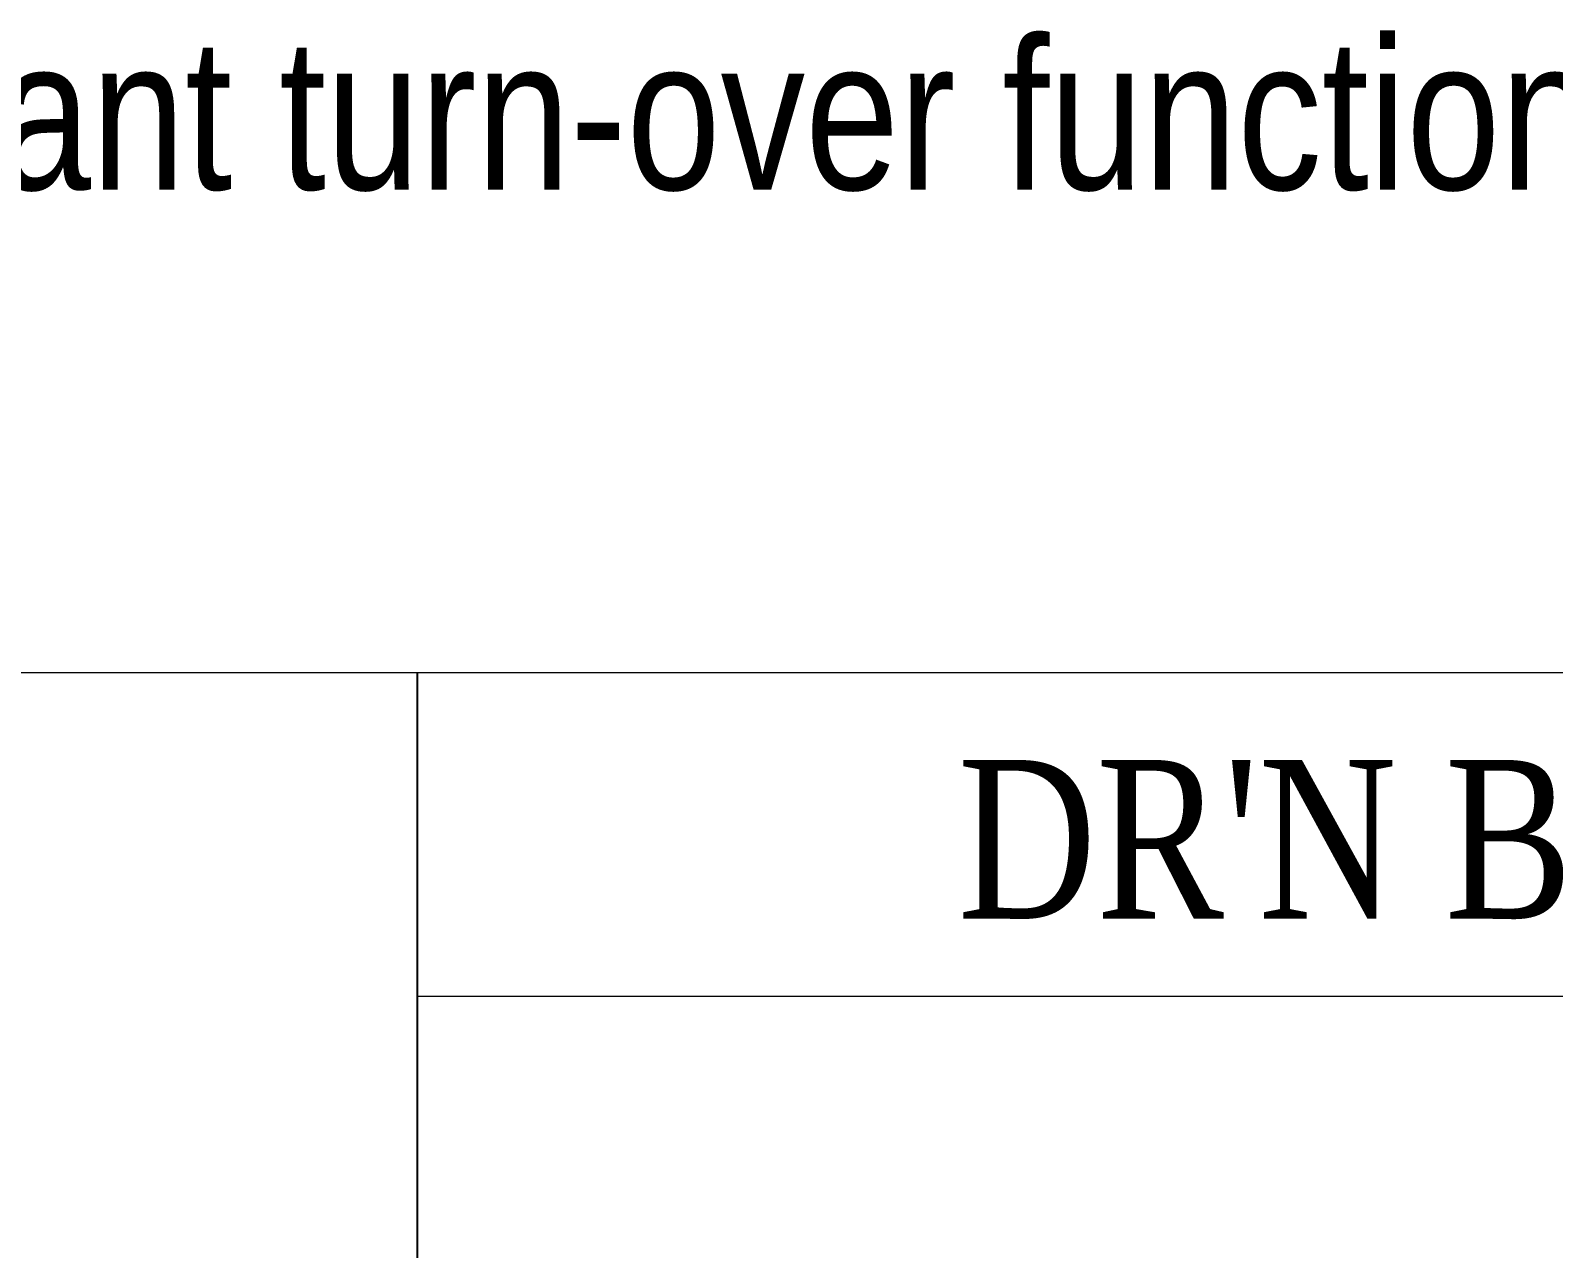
# Model space of a CAD drawing. Header units: millimetres. Extents: x 107 to 2900, y 85 to 3996.
# Drawn here: x 1439.41 to 1485.06, y 1989.12 to 2025.64 of the extents above; entities that cross this region are included whole.
import ezdxf
from ezdxf.enums import TextEntityAlignment as Align

# ---------------------------------------------------------------- set-up
doc = ezdxf.new("R2010")
doc.units = ezdxf.units.MM
doc.layers.add('40', color=4, linetype='Continuous')
doc.layers.add('70', color=7, linetype='Continuous')
doc.styles.add('SS', font='batang.ttc', dxfattribs={"width": 0.8})
doc.styles.add('굴림체', font='arial.ttf')

msp = doc.modelspace()

# ---------------------------------------------------------------- linework, layer by layer
at = {"layer": '40', "color": 0}
msp.add_line((1451.007, 1945.91), (1451.007, 2006.39), dxfattribs=at)
at = {"layer": '40', "color": 0, "lineweight": 13}
msp.add_line((1775.007, 1996.67), (1451.007, 1996.67), dxfattribs=at)
at = {"layer": '70', "color": 0, "lineweight": 13}
msp.add_line((954.207, 2006.39), (1775.007, 2006.39), dxfattribs=at)

# ---------------------------------------------------------------- texts
at = {"color": 1, "style": '굴림체', "width": 0.8}
msp.add_text('4.Instant turn-over function("tover" mode) is not available for "RCS" operation', height=4.53341, dxfattribs=at).set_placement((1426.021, 2020.864))
at = {"layer": '40', "color": 0, "style": 'SS', "width": 0.8}
msp.add_text("DR'N BY", height=4.752, dxfattribs=at).set_placement((1478.491, 1999.013), align=Align.CENTER)

doc.saveas('drawing.dxf')
